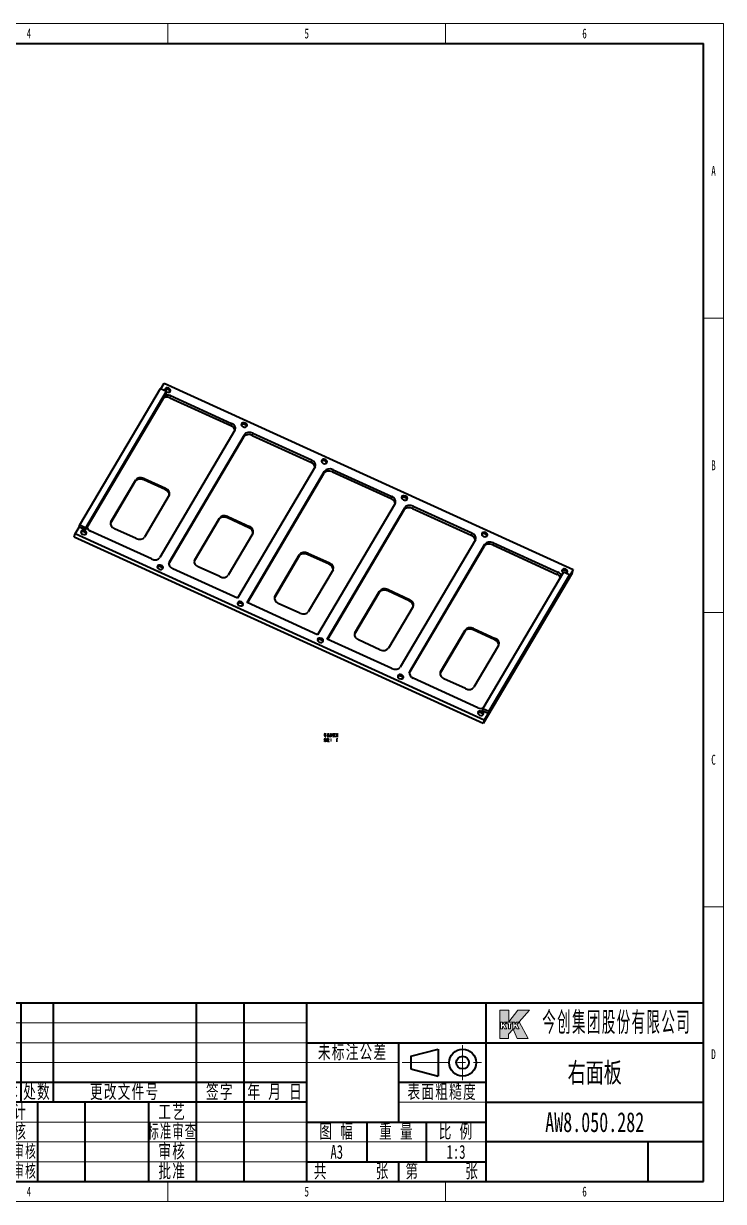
# Model space of a CAD drawing. Header units: millimetres. Extents: x -631 to 3210, y -561 to 2288.
# Drawn here: x 101 to 630, y 476 to 1366 of the extents above; entities that cross this region are included whole.
import ezdxf
from ezdxf.enums import TextEntityAlignment as Align

# ---------------------------------------------------------------- set-up
doc = ezdxf.new("R2010")
doc.units = ezdxf.units.MM
doc.linetypes.add('点画线', pattern=[18, 12, -2, 2, -2])
doc.layers.get('0').update_dxf_attribs({"lineweight": 18})
for name, color, linetype, lineweight in [('中心线层', 1, '点画线', 18), ('尺寸线层', 3, 'Continuous', 18), ('文本层', 3, 'Continuous', 18), ('粗实线层', 7, 'Continuous', 35), ('细实线层', 7, 'Continuous', 18), ('细线0层', 255, 'Continuous', 18)]:
    doc.layers.add(name, color=color, linetype=linetype, lineweight=lineweight)
doc.styles.add('_CAXA_TXTSTYLE_OVERRID_1', font='', dxfattribs={"width": 0.667, "height": 3.5})
doc.styles.add('标准', font='', dxfattribs={"width": 0.667})
doc.styles.get('_CAXA_TXTSTYLE_OVERRID_1').set_extended_font_data('仿宋')
doc.styles.get('标准').set_extended_font_data('宋体')

# ---------------------------------------------------------------- blocks, each defined once
blk = doc.blocks.new('*X2')
at = {"layer": '粗实线层'}
for p, q in [((-185, 143.5), (205, 143.5)), ((205, -143.5), (205, 143.5)), ((-185, -143.5), (205, -143.5))]:
    blk.add_line(p, q, dxfattribs=at)
at = {"layer": '细实线层'}
for p, q in [((-210, 148.5), (210, 148.5)), ((70, 148.5), (70, 143.5)), ((140, 148.5), (140, 143.5)), ((210, -148.5), (210, 148.5)), ((210, 148.5), (210, 143.5)), ((210, 74.25), (205, 74.25)), ((210, 0), (205, 0)), ((210, -74.25), (205, -74.25)), ((70, -148.5), (70, -143.5)), ((140, -148.5), (140, -143.5)), ((210, -148.5), (210, -143.5)), ((-210, -148.5), (210, -148.5)), ((210, -148.5), (205, -148.5))]:
    blk.add_line(p, q, dxfattribs=at)
at = {"layer": '尺寸线层', "style": '标准'}
for tag, height, width, p in [('T1', 2.5, 0.667, (-175, 146)), ('T2', 2.5, 0.667, (-105, 146)), ('T3', 2.5, 0.667, (-35, 146)), ('T4', 2.5, 0.667, (35, 146)), ('T5', 2.5, 0.667, (105, 146)), ('T6', 2.5, 0.667, (175, 146)), ('R1', 2.5, 0.667, (207.5, 111.38)), ('SQE', 3.5, 0.667, (-188.18, 80.99)), ('试制车间', 3.5, 0.28375, (-188.18, 73.99)), ('涂装车间（装配）', 3.5, 0.147264, (-188.18, 66.99)), ('涂装车间（涂装）', 3.5, 0.147264, (-188.18, 59.99)), ('国际内装车间', 3.5, 0.189302, (-188.18, 52.99)), ('地铁复合车间', 3.5, 0.186278, (-188.18, 46.02)), ('屏蔽门车间', 3.5, 0.225254, (-188.18, 39.14)), ('R2', 2.5, 0.667, (207.5, 37.12)), ('电器车间', 3.5, 0.292284, (-188.18, 32.21)), ('玻璃钢车间', 3.5, 0.225603, (-188.18, 25.29)), ('城轨内装车间', 3.5, 0.186278, (-188.18, 18.29)), ('不锈钢箱体车间', 3.5, 0.15932, (-188.18, 11.29)), ('门系统总装车间', 3.5, 0.161527, (-188.18, 4.29)), ('座椅厨房车间', 3.5, 0.186516, (-188.18, -2.71)), ('碳钢车间', 3.5, 0.28375, (-188.18, -9.71)), ('铝不锈钢车间', 3.5, 0.186397, (-188.18, -16.71)), ('风挡车间', 3.5, 0.284026, (-188.18, -23.71)), ('风道车间', 3.5, 0.284026, (-188.18, -30.71)), ('动车内装车间', 3.5, 0.186397, (-188.18, -37.71)), ('R3', 2.5, 0.667, (207.5, -37.12)), ('采购部', 3.5, 0.378308, (-188.18, -44.71)), ('检修服务部', 3.5, 0.223014, (-188.18, -51.71)), ('品管部', 3.5, 0.389426, (-188.18, -58.71)), ('生产保障部', 3.5, 0.223356, (-188.18, -65.71)), ('工业化部', 3.5, 0.281557, (-188.18, -72.71)), ('研发部', 3.5, 0.3788, (-188.18, -79.71)), ('旧底图总号', 3, 0.667, (-197.5, -100.5)), ('底图总号', 3, 0.667, (-197.5, -113.5)), ('R4', 2.5, 0.667, (207.5, -111.38)), ('签字', 3, 0.667, (-197.5, -126.5)), ('日期', 3, 0.667, (-197.5, -139.5)), ('B1', 2.5, 0.667, (-175, -146)), ('B2', 2.5, 0.667, (-105, -146)), ('B3', 2.5, 0.667, (-35, -146)), ('B4', 2.5, 0.667, (35, -146)), ('B5', 2.5, 0.667, (105, -146)), ('B6', 2.5, 0.667, (175, -146))]:
    blk.add_attdef(tag, text='', height=height, dxfattribs=dict(at, width=width)).set_placement(p, align=Align.MIDDLE_CENTER)
at = {"layer": '尺寸线层', "style": '标准', "width": 0.667}
blk.add_attdef('图号', text='', height=5.33, rotation=180, dxfattribs=at).set_placement((-160, 138.5), align=Align.MIDDLE_CENTER)
blk = doc.blocks.new('*X3')
at = {"layer": '粗实线层'}
h = blk.add_hatch(color=150, dxfattribs=at)
h.paths.add_polyline_path([(-51.35, 36.06), (-51.35, 40.67), (-51.35, 43.23), (-49.09, 43.23), (-49.09, 40.29), (-46.81, 43.23), (-43.85, 43.23), (-46.43, 40.25), (-44.22, 36.08), (-46.97, 36.08), (-48.02, 38.42), (-49.13, 37.14), (-49.13, 36.06)], flags=0)
h.paths.add_polyline_path([(-50.68, 39.59), (-50.67, 39.61), (-50.23, 40.23), (-49.58, 40.23), (-50.13, 39.6), (-49.61, 38.49), (-50.17, 38.49), (-50.49, 39.18), (-50.68, 38.97), (-50.68, 38.49), (-51.13, 38.49), (-51.13, 39.61), (-51.13, 40.23), (-50.68, 40.23), (-50.68, 39.61)], flags=0)
h.paths.add_polyline_path([(-49.12, 38.49), (-49.12, 39.61), (-49.12, 39.76), (-49.55, 39.76), (-49.55, 40.23), (-48.19, 40.23), (-48.19, 39.76), (-48.65, 39.76), (-48.65, 38.49)], flags=0)
h.paths.add_polyline_path([(-48.03, 38.49), (-48.03, 39.53), (-48.03, 40.23), (-47.58, 40.23), (-47.58, 39.59), (-47.13, 40.23), (-46.48, 40.23), (-47.03, 39.6), (-46.51, 38.49), (-47.07, 38.49), (-47.39, 39.18), (-47.58, 38.97), (-47.58, 38.49)], flags=0)
at = {"layer": '中心线层'}
for p, q in [((-60.71, 25.6), (-60.71, 34.4)), ((-75.97, 30), (-55.97, 30))]:
    blk.add_line(p, q, dxfattribs=at)
at = {"layer": '尺寸线层'}
for p, q in [((-100, 40), (-180, 40)), ((-100, 35), (-180, 35)), ((-100, 30), (-180, 30)), ((-100, 15), (-180, 15)), ((-54.87, 10), (-180, 10)), ((-100, 5), (-180, 5))]:
    blk.add_line(p, q, dxfattribs=at)
at = {"layer": '文本层', "color": 150}
for p, q in [((-51.35, 36.06), (-51.35, 43.23)), ((-51.35, 43.23), (-49.09, 43.23)), ((-49.09, 43.23), (-49.09, 40.29)), ((-49.09, 40.29), (-46.81, 43.23)), ((-46.81, 43.23), (-43.85, 43.23)), ((-46.43, 40.25), (-43.85, 43.23)), ((-51.13, 40.23), (-51.13, 38.49)), ((-51.13, 40.23), (-50.68, 40.23)), ((-50.68, 40.23), (-50.68, 39.59)), ((-50.68, 39.59), (-50.23, 40.23)), ((-50.68, 38.97), (-50.49, 39.18)), ((-50.68, 38.49), (-50.68, 38.97)), ((-50.49, 39.18), (-50.17, 38.49)), ((-50.23, 40.23), (-49.58, 40.23)), ((-50.13, 39.6), (-49.58, 40.23)), ((-49.61, 38.49), (-50.13, 39.6)), ((-49.55, 40.23), (-48.19, 40.23)), ((-49.55, 40.23), (-49.55, 39.76)), ((-49.55, 39.76), (-49.12, 39.76)), ((-49.12, 39.76), (-49.12, 38.49)), ((-48.65, 39.76), (-48.19, 39.76)), ((-48.65, 39.76), (-48.65, 38.49)), ((-48.19, 40.23), (-48.19, 39.76)), ((-48.03, 40.23), (-48.03, 38.49)), ((-48.03, 40.23), (-47.58, 40.23)), ((-47.58, 40.23), (-47.58, 39.59)), ((-47.58, 39.59), (-47.13, 40.23)), ((-47.58, 38.97), (-47.39, 39.18)), ((-47.58, 38.49), (-47.58, 38.97)), ((-47.39, 39.18), (-47.07, 38.49)), ((-47.13, 40.23), (-46.48, 40.23)), ((-47.03, 39.6), (-46.48, 40.23)), ((-46.51, 38.49), (-47.03, 39.6)), ((-46.43, 40.25), (-44.22, 36.08)), ((-51.35, 36.06), (-49.13, 36.06)), ((-51.13, 38.49), (-50.68, 38.49)), ((-50.17, 38.49), (-49.61, 38.49)), ((-49.13, 37.14), (-48.02, 38.42)), ((-49.13, 36.06), (-49.13, 37.14)), ((-49.12, 38.49), (-48.65, 38.49)), ((-48.03, 38.49), (-47.58, 38.49)), ((-48.02, 38.42), (-46.97, 36.08)), ((-47.07, 38.49), (-46.51, 38.49)), ((-46.97, 36.08), (-44.22, 36.08))]:
    blk.add_line(p, q, dxfattribs=at)
at = {"layer": '文本层'}
blk.add_line((-49.13, 36.06), (-49.13, 36.06), dxfattribs=at)
at = {"layer": '粗实线层'}
for p, q in [((-180, 45), (-180, 0)), ((0, 45), (-180, 45)), ((-172, 45), (-172, 20)), ((-163.87, 45), (-163.87, 20)), ((-127.87, 45), (-127.87, 0)), ((-115.87, 45), (-115.87, 0)), ((-100, 0), (-100, 45)), ((-54.87, 45), (-54.87, 0)), ((0, 0), (0, 45)), ((-100, 35), (0, 35)), ((-76.87, 35), (-76.87, 15)), ((-73.79, 31.6), (-66.89, 33.4)), ((-66.89, 33.4), (-66.89, 26.6)), ((-73.79, 31.6), (-73.79, 28.4)), ((-73.79, 28.4), (-66.89, 26.6)), ((-100, 25), (-180, 25)), ((-54.87, 25), (-76.87, 25)), ((-100, 20), (-180, 20)), ((-167.87, 20), (-167.87, 0)), ((-155.87, 20), (-155.87, 0)), ((-139.87, 20), (-139.87, 0)), ((-54.87, 20), (0, 20)), ((-100, 15), (-54.87, 15)), ((-84.87, 15), (-84.87, 5)), ((-69.87, 15), (-69.87, 5)), ((0, 10), (-54.87, 10)), ((-14.04, 10), (-14.04, 0)), ((-100, 5), (-54.87, 5)), ((-76.87, 5), (-76.87, 0)), ((-180, 0), (0, 0))]:
    blk.add_line(p, q, dxfattribs=at)
for radius in [3.4, 1.6]:
    blk.add_circle((-60.71, 30), radius, dxfattribs=at)
at = {"layer": '细线0层'}
for p, q in [((-100, 30), (-76.87, 30)), ((-54.87, 20), (-76.87, 20))]:
    blk.add_line(p, q, dxfattribs=at)
at = {"layer": '尺寸线层', "attachment_point": 5}
for s, insert, char_height, width, style in [('\\T1.1;{\\W0.5;\\C150;今创集团股份有限公司}', (-21.9, 40), 5, 42.792, '_CAXA_TXTSTYLE_OVERRID_1'), ('\\T1.1;\\H0.929172x;\\W0.610078;焊接审核', (-173.93, 7.5), 3.5, 18.4107, '标准')]:
    blk.add_mtext(s, dxfattribs=dict(at, insert=insert, char_height=char_height, width=width, style=style))
at = {"layer": '尺寸线层', "char_height": 3.5, "attachment_point": 5, "style": '标准'}
for s, insert, width, line_spacing_factor in [('\\T1.1;\\W0.667;未标注公差', (-88.43, 32.5), 38.5655, 0.921667), ('\\T1.1;\\W0.667;版本', (-176, 22.5), 13.336, 0.921667), ('\\T1.1;\\W0.667;更改文件号', (-145.87, 22.5), 60.012, 0.917778), ('\\T1.1;\\W0.667;签字', (-121.87, 22.5), 20.004, 0.921667), ('\\T1.1;\\W0.667;年 月 日', (-107.93, 22.5), 26.4475, 0.921667), ('\\T1.1;\\W0.667;表面粗糙度', (-65.87, 22.5), 36.674, 0.921667), ('\\T1.1;\\W0.667;设计', (-173.93, 17.5), 20.2285, 0.886667), ('\\T1.1;\\W0.667;工艺', (-133.87, 17.5), 20.004, 0.847778), ('\\T1.1;\\W0.667;图 幅', (-92.43, 12.5), 25.2295, 0.917778), ('\\T1.1;\\W0.667;重 量', (-77.37, 12.5), 25.005, 0.875), ('\\T1.1;\\W0.667;比 例', (-62.37, 12.5), 25.005, 0.902222), ('\\T1.1;\\W0.667;审核', (-133.87, 7.5), 20.004, 0.925556), ('\\T1.1;\\W0.667;共', (-96.46, 2.5), 11.8108, 0.902222), ('\\T1.1;\\W0.667;张', (-80.87, 2.5), 13.336, 0.894444), ('\\T1.1;\\W0.667;第', (-73.37, 2.5), 11.669, 0.913889), ('\\T1.1;\\W0.667;张', (-58.31, 2.5), 11.4846, 0.894444)]:
    blk.add_mtext(s, dxfattribs=dict(at, insert=insert, width=width, line_spacing_factor=line_spacing_factor))
at = {"layer": '尺寸线层', "linetype": 'Continuous', "char_height": 3.5, "attachment_point": 5, "style": '标准'}
for s, insert, width, line_spacing_factor in [('\\T1.1;\\W0.667;处数', (-167.93, 22.5), 13.5605, 0.917778), ('\\T1.1;\\W0.667;校核', (-173.93, 12.5), 20.2285, 0.925556), ('\\T1.1;\\W0.594321;标准审查', (-133.87, 12.5), 19.1319, 0.917778), ('\\T1.1;\\W0.667;批准', (-133.87, 2.5), 20.004, 0.91)]:
    blk.add_mtext(s, dxfattribs=dict(at, insert=insert, width=width, line_spacing_factor=line_spacing_factor))
at = {"layer": '尺寸线层', "linetype": 'Continuous', "insert": (-173.93, 2.5), "char_height": 3.5, "width": 18.4107, "attachment_point": 5, "style": '标准'}
blk.add_mtext('\\T1.1;\\H0.929172x;\\W0.610078;粘接审核', dxfattribs=at)
at = {"layer": '尺寸线层', "style": '标准'}
for tag, height, width, p in [('KTK版本4', 3.34, 0.37182, (-176, 42.5)), ('处数4', 3.36, 0.62988, (-167.93, 42.5)), ('更改文件号4', 3.36, 0.667, (-145.87, 42.5)), ('签字4', 3.34, 0.667, (-121.87, 42.5)), ('年月日4', 3.34, 0.667, (-107.93, 42.5)), ('材料', 5, 0.667, (-77.43, 40)), ('KTK版本3', 3.34, 0.374264, (-176, 37.5)), ('处数3', 3.36, 0.636828, (-167.93, 37.5)), ('更改文件号3', 3.36, 0.667, (-145.87, 37.5)), ('签字3', 3.34, 0.667, (-121.87, 37.5)), ('年月日3', 3.34, 0.667, (-107.93, 37.5)), ('KTK版本2', 3.34, 0.374264, (-176, 32.5)), ('处数2', 3.36, 0.636828, (-167.93, 32.5)), ('更改文件号2', 3.36, 0.667, (-145.87, 32.5)), ('签字2', 3.34, 0.667, (-121.87, 32.5)), ('年月日2', 3.34, 0.667, (-107.93, 32.5)), ('名称', 5, 0.667, (-27.43, 27.5)), ('KTK版本', 3.34, 0.429424, (-176, 27.5)), ('处数1', 3.36, 0.647024, (-167.93, 27.5)), ('更改文件号1', 3.36, 0.667, (-145.87, 27.5)), ('签字1', 3.34, 0.667, (-121.87, 27.5)), ('年月日1', 3.34, 0.667, (-107.93, 27.5)), ('设计', 3.47, 0.667, (-161.87, 17.5)), ('设计日期', 3.5, 0.667, (-147.87, 17.5)), ('工艺', 3.5, 0.667, (-121.87, 17.5)), ('工艺日期', 3.41, 0.667, (-107.93, 17.5)), ('图号', 5, 0.667, (-27.43, 15)), ('校核', 3.5, 0.667, (-161.87, 12.5)), ('校核日期', 3.33, 0.667, (-147.87, 12.5)), ('标准审核', 3.33, 0.594979, (-121.87, 12.5)), ('标准审核日期', 3.33, 0.525265, (-107.93, 12.5)), ('焊接审核', 3.25, 0.602894, (-161.87, 7.5)), ('焊接审核日期', 3.25, 0.538358, (-147.87, 7.5)), ('审核', 3.33, 0.667, (-121.87, 7.5)), ('审核日期', 3.33, 0.667, (-107.93, 7.5)), ('图幅', 3.36, 0.667, (-92.43, 7.5)), ('重量', 3.5, 0.667, (-77.37, 7.5)), ('比例', 3.41, 0.667, (-62.37, 7.5)), ('原图号', 5, 0.667, (-34.45, 5.12)), ('客户版本', 5, 0.462605, (-7.02, 5)), ('粘接审核', 3.25, 0.602894, (-161.87, 2.5)), ('粘接审核日期', 3.25, 0.538358, (-147.87, 2.5)), ('批准', 3.38, 0.667, (-121.87, 2.5)), ('批准日期', 3.37, 0.667, (-107.93, 2.5)), ('共几张', 3.38, 0.512128, (-88.89, 2.5)), ('第几张', 3.36, 0.521411, (-65.81, 2.5))]:
    blk.add_attdef(tag, text='', height=height, dxfattribs=dict(at, width=width)).set_placement(p, align=Align.MIDDLE_CENTER)

msp = doc.modelspace()

# ---------------------------------------------------------------- linework, layer by layer
at = {"color": 7, "lineweight": 35}
for p, q in [((143.499, 987.227), (204.392, 1090.411)), ((148.019, 985.166), (208.912, 1088.349)), ((207.235, 1094.47), (516.407, 953.483)), ((149.076, 985.442), (206.379, 1082.541)), ((211.489, 1083.424), (257.593, 1062.4)), ((212.009, 1085.062), (258.113, 1064.038)), ((260.765, 1058.812), (203.982, 962.592)), ((210.843, 957.908), (267.478, 1053.876)), ((211.214, 959.294), (267.998, 1055.514)), ((273.866, 1054.98), (318.162, 1034.78)), ((274.385, 1056.618), (318.682, 1036.418)), ((321.334, 1031.192), (262.683, 931.806)), ((269.915, 928.508), (328.567, 1027.894)), ((270.267, 928.348), (328.047, 1026.255)), ((334.435, 1027.359), (378.732, 1007.16)), ((334.954, 1028.997), (379.251, 1008.798)), ((185.396, 1020.287), (166.717, 988.635)), ((167.029, 989.618), (185.708, 1021.27)), ((211.02, 1009.727), (192.342, 978.075)), ((381.903, 1003.571), (323.252, 904.186)), ((330.484, 900.888), (389.135, 1000.273)), ((330.836, 900.727), (388.616, 998.635)), ((395.004, 999.739), (439.301, 979.539)), ((395.523, 1001.377), (439.82, 981.177)), ((248.677, 991.43), (229.998, 959.778)), ((230.31, 960.761), (248.989, 992.413)), ((449.163, 839.538), (139.991, 980.525)), ((197.594, 961.488), (151.489, 982.512)), ((274.301, 980.87), (255.622, 949.218)), ((448.332, 836.917), (139.159, 977.904)), ((442.472, 975.951), (385.689, 879.731)), ((392.921, 876.433), (449.704, 972.653)), ((455.572, 972.119), (504.389, 949.858)), ((456.092, 973.757), (504.909, 951.496)), ((309.246, 963.81), (290.567, 932.158)), ((290.879, 933.141), (309.558, 964.792)), ((392.55, 875.047), (449.185, 971.015)), ((262.683, 931.806), (213.866, 954.067)), ((334.87, 953.25), (316.192, 921.598)), ((509.045, 951.485), (448.152, 848.302)), ((515.576, 950.862), (448.332, 836.917)), ((513.565, 949.424), (452.672, 846.24)), ((369.815, 936.189), (351.136, 904.538)), ((351.448, 905.521), (370.127, 937.172)), ((323.252, 904.186), (269.915, 928.508)), ((395.439, 925.629), (376.76, 893.978)), ((379.301, 878.627), (330.484, 900.888)), ((434.452, 906.714), (415.773, 875.063)), ((416.085, 876.046), (434.764, 907.697)), ((460.076, 896.154), (441.397, 864.503)), ((444.389, 848.946), (395.573, 871.207))]:
    msp.add_line(p, q, dxfattribs=at)
at = {"color": 7, "lineweight": 35, "ltscale": 0.124207}
for p, q in [((204.392, 1090.411), (208.912, 1088.349)), ((147.5, 983.528), (142.979, 985.589))]:
    msp.add_line(p, q, dxfattribs=at)
at = {"color": 7, "lineweight": 35, "ltscale": 0.122495}
msp.add_line((204.744, 1090.25), (207.235, 1094.47), dxfattribs=at)
at = {"color": 7, "lineweight": 35, "ltscale": 0.042966}
for p, q in [((208.912, 1088.349), (208.392, 1086.711)), ((142.979, 985.589), (143.499, 987.227))]:
    msp.add_line(p, q, dxfattribs=at)
at = {"color": 7, "lineweight": 13, "ltscale": 0.042963}
for p, q in [((206.898, 1084.179), (206.379, 1082.541)), ((334.954, 1028.997), (334.435, 1027.359)), ((388.616, 998.635), (389.135, 1000.273)), ((395.523, 1001.377), (395.004, 999.739)), ((439.301, 979.539), (439.82, 981.177)), ((449.185, 971.015), (449.704, 972.653)), ((456.092, 973.757), (455.572, 972.119)), ((504.389, 949.858), (504.909, 951.496))]:
    msp.add_line(p, q, dxfattribs=at)
at = {"color": 7, "lineweight": 35, "ltscale": 0.073502}
msp.add_line((208.392, 1086.711), (206.898, 1084.179), dxfattribs=at)
at = {"color": 7, "lineweight": 13, "ltscale": 0.042962}
for p, q in [((212.009, 1085.062), (211.489, 1083.424)), ((274.385, 1056.618), (273.866, 1054.98)), ((378.732, 1007.16), (379.251, 1008.798))]:
    msp.add_line(p, q, dxfattribs=at)
at = {"color": 7, "lineweight": 13, "ltscale": 0.042966}
for p, q in [((257.593, 1062.4), (258.113, 1064.038)), ((267.478, 1053.876), (267.998, 1055.514)), ((318.162, 1034.78), (318.682, 1036.418)), ((328.047, 1026.255), (328.567, 1027.894))]:
    msp.add_line(p, q, dxfattribs=at)
at = {"color": 7, "lineweight": 13, "ltscale": 0.02578}
for p, q in [((185.708, 1021.27), (185.396, 1020.287)), ((208.368, 1014.953), (208.056, 1013.97)), ((248.989, 992.413), (248.677, 991.43)), ((315.946, 965.896), (315.634, 964.913)), ((229.998, 959.778), (230.31, 960.761)), ((376.515, 938.276), (376.203, 937.293)), ((290.567, 932.158), (290.879, 933.141)), ((351.136, 904.538), (351.448, 905.521)), ((434.764, 907.697), (434.452, 906.714)), ((457.424, 901.38), (457.112, 900.398))]:
    msp.add_line(p, q, dxfattribs=at)
at = {"color": 7, "lineweight": 13, "ltscale": 0.025776}
for p, q in [((192.096, 1022.373), (191.784, 1021.391)), ((167.029, 989.618), (166.717, 988.635)), ((271.649, 986.096), (271.338, 985.113)), ((309.558, 964.792), (309.246, 963.81)), ((332.218, 958.476), (331.906, 957.493)), ((370.127, 937.172), (369.815, 936.189)), ((392.787, 930.856), (392.475, 929.873)), ((441.152, 908.801), (440.84, 907.818))]:
    msp.add_line(p, q, dxfattribs=at)
at = {"color": 7, "lineweight": 35, "ltscale": 0.447101}
for p, q in [((208.056, 1013.97), (191.784, 1021.391)), ((315.946, 965.896), (332.218, 958.476)), ((376.515, 938.276), (392.787, 930.856)), ((370.372, 892.874), (354.1, 900.294)), ((457.112, 900.398), (440.84, 907.818))]:
    msp.add_line(p, q, dxfattribs=at)
at = {"color": 7, "lineweight": 35, "ltscale": 0.447112}
for p, q in [((192.096, 1022.373), (208.368, 1014.953)), ((271.338, 985.113), (255.065, 992.534)), ((255.377, 993.517), (271.649, 986.096)), ((185.954, 976.971), (169.681, 984.392)), ((331.906, 957.493), (315.634, 964.913)), ((249.235, 948.115), (232.962, 955.535)), ((392.475, 929.873), (376.203, 937.293)), ((309.803, 920.494), (293.531, 927.915)), ((441.152, 908.801), (457.424, 901.38)), ((435.009, 863.399), (418.737, 870.819))]:
    msp.add_line(p, q, dxfattribs=at)
at = {"color": 7, "lineweight": 13, "ltscale": 0.025777}
for p, q in [((255.377, 993.517), (255.065, 992.534)), ((415.773, 875.063), (416.085, 876.046))]:
    msp.add_line(p, q, dxfattribs=at)
at = {"color": 7, "lineweight": 35, "ltscale": 0.068742}
for p, q in [((139.159, 977.904), (139.991, 980.525)), ((515.576, 950.862), (516.407, 953.483))]:
    msp.add_line(p, q, dxfattribs=at)
at = {"color": 7, "lineweight": 35, "ltscale": 0.147004}
msp.add_line((139.991, 980.525), (142.979, 985.589), dxfattribs=at)
at = {"color": 7, "lineweight": 35, "ltscale": 0.124195}
for p, q in [((143.499, 987.227), (148.019, 985.166)), ((513.565, 949.424), (509.045, 951.485)), ((452.152, 844.602), (447.632, 846.664)), ((448.152, 848.302), (452.672, 846.24))]:
    msp.add_line(p, q, dxfattribs=at)
at = {"color": 7, "lineweight": 35, "ltscale": 0.091877}
msp.add_line((149.367, 986.693), (147.5, 983.528), dxfattribs=at)
at = {"color": 7, "lineweight": 35, "ltscale": 0.042963}
for p, q in [((147.5, 983.528), (148.019, 985.166)), ((513.045, 947.786), (513.565, 949.424)), ((448.152, 848.302), (447.632, 846.664)), ((452.672, 846.24), (452.152, 844.602))]:
    msp.add_line(p, q, dxfattribs=at)
at = {"color": 7, "lineweight": 13, "ltscale": 0.023928}
msp.add_line((149.078, 985.781), (149.367, 986.693), dxfattribs=at)
at = {"color": 7, "lineweight": 13, "ltscale": 0.029908}
msp.add_line((211.214, 959.294), (210.852, 958.153), dxfattribs=at)
at = {"color": 7, "lineweight": 35, "ltscale": 0.165385}
msp.add_line((516.407, 953.483), (513.045, 947.786), dxfattribs=at)
at = {"color": 7, "lineweight": 13, "ltscale": 0.029909}
msp.add_line((392.921, 876.433), (392.559, 875.293), dxfattribs=at)
at = {"color": 7, "lineweight": 35, "ltscale": 0.068739}
msp.add_line((449.163, 839.538), (448.332, 836.917), dxfattribs=at)
at = {"color": 7, "lineweight": 35, "ltscale": 0.14701}
msp.add_line((452.152, 844.602), (449.163, 839.538), dxfattribs=at)
at = {"color": 7, "lineweight": 13}
for points in [[(328.589, 829.707), (328.063, 828.622)], [(328.379, 829.252), (328.973, 829.357)], [(328.728, 828.762), (328.518, 829.252)], [(329.254, 829.707), (328.904, 828.727)], [(328.973, 828.062), (328.973, 828.762)], [(329.113, 829.252), (329.779, 829.357)], [(329.254, 829.252), (329.464, 828.797)], [(330.268, 828.972), (331.214, 829.077)], [(330.899, 829.707), (330.478, 827.992)], [(331.738, 829.637), (331.703, 828.307), (331.668, 826.977)], [(332.509, 828.762), (332.788, 828.377)], [(332.683, 829.602), (332.928, 829.112)], [(333.208, 827.502), (333.208, 829.462)], [(333.208, 829.217), (333.768, 829.287)], [(333.488, 828.867), (333.418, 827.747)], [(333.768, 829.427), (333.768, 827.537)], [(334.049, 827.607), (334.049, 829.112)], [(334.328, 829.707), (334.328, 828.167), (334.328, 826.627)], [(335.308, 828.972), (335.134, 828.482), (334.643, 827.747)], [(334.678, 828.762), (335.238, 828.832)], [(334.958, 829.637), (335.238, 829.217)], [(335.728, 829.602), (335.728, 827.922)], [(336.393, 829.427), (335.728, 829.357)], [(336.043, 829.007), (335.938, 827.957)], [(336.323, 827.852), (336.393, 829.532)], [(337.163, 829.637), (337.163, 828.167), (337.163, 826.662)], [(337.163, 829.602), (337.163, 828.202), (337.163, 826.802)], [(338.634, 829.462), (337.163, 829.322)], [(337.933, 829.182), (337.373, 828.377)], [(337.723, 828.832), (338.178, 828.902)], [(337.933, 828.412), (338.283, 829.042)], [(338.598, 826.837), (338.598, 828.202), (338.634, 829.602)], [(327.993, 823.442), (328.694, 823.827)], [(328.448, 824.877), (328.029, 824.737)], [(329.848, 828.167), (328.063, 827.922)], [(328.518, 825.892), (328.063, 824.807)], [(328.098, 824.107), (328.623, 824.282)], [(328.589, 825.122), (328.134, 824.107)], [(328.238, 827.432), (329.603, 827.607)], [(328.484, 828.412), (329.498, 828.552)], [(328.904, 824.597), (328.589, 824.107)], [(328.623, 827.432), (328.763, 826.942)], [(328.833, 825.577), (328.728, 825.017)], [(328.833, 825.437), (329.884, 825.577)], [(329.078, 825.157), (328.904, 824.597)], [(329.254, 826.627), (329.254, 826.592), (328.938, 826.872)], [(328.938, 824.667), (328.938, 822.952)], [(329.149, 824.877), (329.848, 824.982)], [(329.218, 826.067), (329.393, 825.682)], [(329.218, 824.457), (329.254, 823.057)], [(329.218, 824.352), (329.743, 824.422)], [(329.254, 827.992), (329.254, 826.592)], [(329.254, 823.792), (329.638, 823.862)], [(329.708, 823.302), (329.288, 823.232)], [(329.464, 824.912), (329.393, 824.352)], [(329.779, 824.527), (329.708, 823.127)], [(329.918, 825.682), (329.779, 825.227)], [(330.688, 825.297), (330.583, 824.387), (330.478, 823.967), (330.163, 823.092)], [(331.143, 827.572), (330.198, 827.257)], [(330.198, 825.227), (331.248, 825.367)], [(330.408, 827.957), (331.109, 828.062)], [(331.004, 824.807), (330.899, 823.967), (330.759, 823.127), (330.549, 823.407)], [(330.618, 824.632), (331.004, 824.702)], [(330.688, 826.137), (330.793, 825.577)], [(330.828, 828.622), (330.828, 826.627)], [(331.388, 823.547), (331.004, 823.022)], [(331.388, 824.807), (331.214, 824.247)], [(331.283, 826.802), (331.283, 828.587)], [(331.283, 828.377), (332.089, 828.482)], [(331.283, 826.942), (332.053, 827.012)], [(331.319, 824.562), (331.879, 823.127)], [(331.529, 825.437), (331.388, 824.807)], [(331.668, 824.177), (331.388, 823.547)], [(331.424, 827.712), (331.948, 827.782)], [(331.458, 825.052), (332.158, 825.192)], [(331.598, 826.172), (331.529, 825.437)], [(331.879, 825.122), (331.668, 824.177)], [(331.879, 823.127), (332.194, 823.127)], [(332.123, 828.552), (332.053, 826.802)], [(332.718, 826.942), (332.509, 827.362)], [(332.998, 828.517), (332.718, 826.942)], [(332.823, 826.627), (333.243, 827.117)], [(333.208, 825.262), (333.593, 825.262)], [(333.208, 824.002), (333.593, 824.002)], [(333.243, 827.117), (333.418, 827.747)], [(333.243, 825.367), (333.558, 825.367)], [(333.243, 825.122), (333.558, 825.122)], [(333.243, 824.107), (333.558, 824.107)], [(333.243, 823.862), (333.558, 823.862)], [(333.839, 826.872), (333.488, 827.397)], [(334.328, 826.627), (334.013, 827.082)], [(335.134, 828.482), (335.134, 826.697)], [(335.134, 828.307), (335.448, 827.992)], [(335.238, 826.697), (335.518, 826.977)], [(335.518, 826.977), (335.763, 827.327)], [(335.938, 827.957), (335.763, 827.327)], [(336.078, 826.977), (336.078, 828.062)], [(336.218, 826.872), (336.078, 826.977)], [(336.638, 826.872), (336.218, 826.872)], [(336.638, 827.502), (336.638, 826.872)], [(337.163, 826.907), (338.529, 827.012)], [(337.234, 827.712), (337.723, 828.132)], [(337.654, 825.997), (337.549, 824.597), (337.444, 823.197)], [(337.654, 825.262), (338.038, 825.262)], [(337.654, 824.002), (338.038, 824.002)], [(337.688, 828.622), (338.388, 827.887)], [(337.688, 827.537), (338.038, 827.152)], [(337.688, 825.367), (338.004, 825.367)], [(337.688, 825.122), (338.004, 825.122)], [(337.688, 824.107), (338.004, 824.107)], [(337.688, 823.862), (338.004, 823.862)], [(337.723, 828.132), (337.933, 828.412)], [(337.793, 827.922), (338.038, 827.642)], [(338.248, 825.997), (338.143, 824.597), (338.038, 823.197)], [(338.388, 827.887), (338.563, 827.922)], [(338.598, 826.732), (338.598, 826.837), (338.529, 827.012)]]:
    msp.add_lwpolyline(points, dxfattribs=at)
for points in [[(333.313, 825.052), (333.488, 825.052), (333.593, 825.157), (333.593, 825.332), (333.488, 825.437), (333.313, 825.437), (333.208, 825.332), (333.208, 825.157)], [(333.313, 823.792), (333.488, 823.792), (333.593, 823.897), (333.593, 824.072), (333.488, 824.177), (333.313, 824.177), (333.208, 824.072), (333.208, 823.897)], [(337.759, 825.052), (337.933, 825.052), (338.038, 825.157), (338.038, 825.332), (337.933, 825.437), (337.759, 825.437), (337.654, 825.332), (337.654, 825.157)], [(337.759, 823.792), (337.933, 823.792), (338.038, 823.897), (338.038, 824.072), (337.933, 824.177), (337.759, 824.177), (337.654, 824.072), (337.654, 823.897)]]:
    msp.add_lwpolyline(points, close=True, dxfattribs=at)
at = {"color": 7, "lineweight": 35}
for centre, radius, start, end in [((210.282, 1090.533), 2.982, 239.886547, 245.507233), ((266.079, 1057.612), 5.916, 65.445015, 86.318633), ((326.648, 1029.991), 5.916, 65.445015, 86.318633), ((379.609, 1004.928), 2.666, 329.401125, 342.369695), ((151.203, 985.608), 2.133, 149.401181, 162.370754), ((447.785, 974.751), 5.916, 65.445015, 86.318633), ((202.583, 950.041), 5.87, 65.376057, 89.572631), ((213.509, 957.937), 2.666, 149.401126, 162.369702), ((263.152, 922.421), 5.87, 65.376057, 89.572631), ((395.215, 875.076), 2.666, 149.401126, 162.369702), ((384.29, 867.181), 5.87, 65.376057, 89.572631)]:
    msp.add_arc(centre, radius, start, end, dxfattribs=at)
for centre, major_axis, ratio, start_param, end_param in [((209.887, 1089.243), (2.145, -0.68), 0.726269, 3.1415558, 3.8094662), ((209.575, 1088.261), (-2.145, 0.68), 0.726269, 4.5469471, 5.9618497), ((209.887, 1089.243), (2.145, -0.68), 0.726269, 1.4053544, 3.1415558), ((209.055, 1086.623), (4.146, -1.315), 0.726269, 1.2380413, 1.9040493), ((209.887, 1089.243), (-2.145, 0.68), 0.726269, 1.4053544, 3.1415558), ((209.575, 1088.261), (-2.145, 0.68), 0.726269, 3.4627586, 4.5469471), ((209.887, 1089.243), (-2.145, 0.68), 0.726269, 3.1415558, 4.5469471), ((206.234, 1082.902), (0.519, 1.137), 0.1132084, 0.0000003, 3.141593), ((206.234, 1082.902), (0.519, 1.137), 0.1132084, 3.141593, 5.5321287), ((209.995, 1080.892), (-3.813, 1.209), 0.726269, 4.5469471, 6.1177434), ((206.234, 1082.902), (0.519, 1.137), 0.1132084, 5.5321287, 6.2831853), ((210.514, 1082.53), (-3.813, 1.209), 0.726269, 4.5469471, 6.1177434), ((194.653, 1063.278), (0.519, 1.137), 0.1132084, 0.0000003, 3.141593), ((194.653, 1063.278), (0.519, 1.137), 0.1132084, 3.141593, 5.5321287), ((194.653, 1063.278), (0.519, 1.137), 0.1132084, 5.5321287, 6.2831853), ((255.726, 1059.235), (-4.766, 1.512), 0.726269, 3.3734481, 4.5469471), ((256.245, 1060.873), (-4.766, 1.512), 0.726269, 3.1416369, 4.5469471), ((267.744, 1062.86), (2.145, -0.68), 0.726269, 3.1415558, 4.5469471), ((267.432, 1061.877), (-2.145, 0.68), 0.726269, 4.5469471, 5.9618497), ((267.744, 1062.86), (2.145, -0.68), 0.726269, 1.4053544, 3.1415558), ((267.744, 1062.86), (-2.145, 0.68), 0.726269, 1.4053544, 3.1415558), ((267.432, 1061.877), (-2.145, 0.68), 0.726269, 3.4627586, 4.5469471), ((266.912, 1060.239), (4.146, -1.315), 0.726269, 1.2380413, 1.4053544), ((267.744, 1062.86), (-2.145, 0.68), 0.726269, 3.1415558, 4.5469471), ((256.245, 1060.873), (-4.766, 1.512), 0.726269, 2.9761507, 3.1416369), ((271.998, 1051.814), (-4.766, 1.512), 0.726269, 4.5469471, 6.1177434), ((272.518, 1053.453), (-4.766, 1.512), 0.726269, 4.5469471, 6.1177434), ((179.71, 1037.957), (0.519, 1.137), 0.1132084, 0.0000003, 3.141593), ((179.71, 1037.957), (0.519, 1.137), 0.1132084, 3.141593, 5.5321287), ((179.71, 1037.957), (0.519, 1.137), 0.1132084, 5.5321287, 6.2831853), ((316.295, 1031.615), (-4.766, 1.512), 0.726269, 3.3734481, 4.5469471), ((316.814, 1033.253), (-4.766, 1.512), 0.726269, 3.1416369, 4.5469471), ((328.313, 1035.24), (2.145, -0.68), 0.726269, 3.1415558, 4.5469471), ((328.001, 1034.257), (-2.145, 0.68), 0.726269, 4.5469471, 5.9618497), ((328.313, 1035.24), (2.145, -0.68), 0.726269, 1.4053544, 3.1415558), ((328.313, 1035.24), (-2.145, 0.68), 0.726269, 1.4053544, 3.1415558), ((328.001, 1034.257), (-2.145, 0.68), 0.726269, 3.4627586, 4.5469471), ((327.481, 1032.619), (4.146, -1.315), 0.726269, 1.2380413, 1.4053544), ((328.313, 1035.24), (-2.145, 0.68), 0.726269, 3.1415558, 4.5469471), ((316.814, 1033.253), (-4.766, 1.512), 0.726269, 2.9761507, 3.1416369), ((332.567, 1024.194), (-4.766, 1.512), 0.726269, 4.5469471, 6.1177434), ((333.087, 1025.832), (-4.766, 1.512), 0.726269, 4.5469471, 6.1177434), ((189.916, 1018.225), (4.766, -1.512), 0.726269, 1.4053544, 2.9761507), ((190.228, 1019.208), (-4.766, 1.512), 0.726269, 4.5469471, 6.1177434), ((164.767, 1012.636), (0.519, 1.137), 0.1132084, 0.0000003, 3.141593), ((164.767, 1012.636), (0.519, 1.137), 0.1132084, 3.141593, 5.5321287), ((164.767, 1012.636), (0.519, 1.137), 0.1132084, 5.5321287, 6.2831853), ((206.189, 1010.805), (4.766, -1.512), 0.726269, 0.1422374, 1.4053544), ((206.5, 1011.788), (-4.766, 1.512), 0.726269, 3.1416369, 4.5469471), ((206.5, 1011.788), (-4.766, 1.512), 0.726269, 2.9761507, 3.1416369), ((376.863, 1003.994), (-4.766, 1.512), 0.726269, 3.3734481, 4.5469471), ((377.383, 1005.632), (-4.766, 1.512), 0.726269, 3.1416357, 4.5469471), ((388.882, 1007.62), (2.145, -0.68), 0.726269, 3.1415558, 4.5469471), ((388.57, 1006.637), (-2.145, 0.68), 0.726269, 4.5469471, 5.9618497), ((388.882, 1007.62), (2.145, -0.68), 0.726269, 1.4053544, 3.1415558), ((388.05, 1004.999), (4.146, -1.315), 0.726269, 1.2380413, 1.9040493), ((388.882, 1007.62), (-2.145, 0.68), 0.726269, 1.4053544, 3.1415558), ((388.57, 1006.637), (-2.145, 0.68), 0.726269, 3.4627586, 4.5469471), ((388.882, 1007.62), (-2.145, 0.68), 0.726269, 3.1415558, 4.5469471), ((393.136, 996.574), (-4.766, 1.512), 0.726269, 4.5469471, 6.1177434), ((393.655, 998.212), (-4.766, 1.512), 0.726269, 4.5469471, 6.1177434), ((171.549, 987.557), (-4.766, 1.512), 0.726269, 0.0000443, 1.4053544), ((171.549, 987.557), (-4.766, 1.512), 0.726269, 6.1177434, 6.2832296), ((253.197, 989.369), (4.766, -1.512), 0.726269, 1.4053544, 2.9761507), ((253.509, 990.351), (-4.766, 1.512), 0.726269, 4.5469471, 6.1177434), ((146.379, 981.629), (2.145, -0.68), 0.726269, 3.1415558, 4.5469471), ((146.109, 980.777), (-2.145, 0.68), 0.726269, 4.5469471, 6.0064929), ((146.379, 981.629), (2.145, -0.68), 0.726269, 1.4053544, 3.1415558), ((145.548, 979.008), (4.146, -1.315), 0.726269, 1.1602178, 1.9809326), ((146.379, 981.629), (-2.145, 0.68), 0.726269, 1.4053544, 3.1415558), ((146.109, 980.777), (-2.145, 0.68), 0.726269, 3.4182748, 4.5469471), ((146.379, 981.629), (-2.145, 0.68), 0.726269, 3.1415558, 4.5469471), ((152.984, 985.044), (3.813, -1.209), 0.7262666, 3.141641, 4.5469143), ((149.824, 987.315), (0.519, 1.137), 0.1132084, 0.0000003, 3.141593), ((149.824, 987.315), (0.519, 1.137), 0.1132084, 3.141593, 5.5321287), ((149.824, 987.315), (0.519, 1.137), 0.1132084, 5.5321287, 6.2831853), ((171.238, 986.574), (4.766, -1.512), 0.726269, 2.9761507, 2.9991938), ((269.469, 981.948), (4.766, -1.512), 0.726269, 0.1422374, 1.4053544), ((269.781, 982.931), (-4.766, 1.512), 0.726269, 3.1416369, 4.5469471), ((269.781, 982.931), (-4.766, 1.512), 0.726269, 2.9761507, 3.1416369), ((437.952, 978.012), (-4.766, 1.512), 0.726269, 3.1416369, 4.5469471), ((449.45, 979.999), (2.145, -0.68), 0.726269, 3.1415558, 4.5469471), ((449.138, 979.016), (-2.145, 0.68), 0.726269, 4.5469471, 5.9618497), ((449.45, 979.999), (2.145, -0.68), 0.726269, 1.4053544, 3.1415558), ((449.138, 979.016), (-2.145, 0.68), 0.726269, 3.4627586, 4.5469471), ((448.619, 977.378), (4.146, -1.315), 0.726269, 1.2380413, 1.4053544), ((449.45, 979.999), (-2.145, 0.68), 0.726269, 3.1415558, 4.5469471), ((187.822, 980.137), (-4.766, 1.512), 0.726269, 1.4053544, 2.9761507), ((437.432, 976.374), (-4.766, 1.512), 0.726269, 3.3734481, 4.5469471), ((437.952, 978.012), (-4.766, 1.512), 0.726269, 2.9761507, 3.1416369), ((449.45, 979.999), (-2.145, 0.68), 0.726269, 1.4053544, 3.1415558), ((453.705, 968.954), (-4.766, 1.512), 0.726269, 4.5469471, 6.1177434), ((454.224, 970.592), (-4.766, 1.512), 0.726269, 4.5469471, 6.1177434), ((199.462, 964.653), (-4.766, 1.512), 0.726269, 1.4053544, 2.9761507), ((313.766, 961.748), (4.766, -1.512), 0.726269, 1.4053544, 2.9761507), ((314.078, 962.731), (-4.766, 1.512), 0.726269, 4.5469471, 6.1177434), ((204.236, 955.245), (2.145, -0.68), 0.726269, 3.1415558, 4.5469471), ((203.966, 954.394), (-2.145, 0.68), 0.726269, 4.5469471, 6.0064929), ((204.236, 955.245), (2.145, -0.68), 0.726269, 1.4053544, 3.1415558), ((204.236, 955.245), (-2.145, 0.68), 0.726269, 1.4053544, 3.1415558), ((203.966, 954.394), (-2.145, 0.68), 0.726269, 3.4182748, 4.5469471), ((203.404, 952.624), (4.146, -1.315), 0.726269, 1.1602178, 1.4053544), ((204.236, 955.245), (-2.145, 0.68), 0.726269, 3.1415558, 4.5469471), ((215.734, 957.232), (-4.766, 1.512), 0.726269, 0.000043, 1.4053544), ((234.83, 958.7), (-4.766, 1.512), 0.726269, 0.0000443, 1.4053544), ((234.518, 957.717), (4.766, -1.512), 0.726269, 2.9761507, 2.9991938), ((234.83, 958.7), (-4.766, 1.512), 0.726269, 6.1177434, 6.2832296), ((330.038, 954.328), (4.766, -1.512), 0.726269, 0.1422374, 1.4053544), ((330.35, 955.311), (-4.766, 1.512), 0.726269, 3.1416369, 4.5469471), ((330.35, 955.311), (-4.766, 1.512), 0.726269, 2.9761507, 3.1416369), ((510.019, 952.379), (2.145, -0.68), 0.726269, 1.4053544, 3.1415558), ((510.019, 952.379), (-2.145, 0.68), 0.726269, 3.1415558, 4.5469471), ((251.102, 951.28), (-4.766, 1.512), 0.726269, 1.4053544, 2.9761507), ((502.895, 947.326), (-3.813, 1.209), 0.726269, 3.6109855, 4.5469471), ((503.415, 948.964), (-3.813, 1.209), 0.726269, 3.4209226, 4.5469471), ((510.019, 952.379), (2.145, -0.68), 0.726269, 3.1415558, 4.3726149), ((509.708, 951.396), (-2.145, 0.68), 0.726269, 4.5469471, 5.9618497), ((509.188, 949.758), (4.146, -1.315), 0.726269, 1.2380413, 1.9040493), ((510.886, 943.977), (0.519, 1.137), 0.1132084, 3.141593, 5.5321287), ((510.886, 943.977), (-0.519, -1.137), 0.1132084, 3.141593, 5.5321287), ((509.708, 951.396), (-2.145, 0.68), 0.726269, 3.4627586, 4.5469471), ((510.019, 952.379), (-2.145, 0.68), 0.726269, 2.142782, 3.1415558), ((510.886, 943.977), (-0.519, -1.137), 0.1132084, 2.390536, 3.141593), ((374.335, 934.128), (4.766, -1.512), 0.726269, 1.4053544, 2.9761507), ((374.647, 935.111), (-4.766, 1.512), 0.726269, 4.5469471, 6.1177434), ((510.886, 943.977), (0.519, 1.137), 0.1132084, 2.390536, 3.141593), ((264.804, 927.625), (2.145, -0.68), 0.726269, 3.1415558, 4.5469471), ((264.534, 926.773), (-2.145, 0.68), 0.726269, 4.5469471, 6.0064929), ((264.804, 927.625), (2.145, -0.68), 0.726269, 1.4053544, 3.1415558), ((264.804, 927.625), (-2.145, 0.68), 0.726269, 1.4053544, 3.1415558), ((264.534, 926.773), (-2.145, 0.68), 0.726269, 3.4182748, 4.5469471), ((263.973, 925.004), (4.146, -1.315), 0.726269, 1.1602178, 1.4053544), ((264.804, 927.625), (-2.145, 0.68), 0.726269, 3.1415558, 4.5469471), ((295.399, 931.08), (-4.766, 1.512), 0.726269, 0.0000443, 1.4053544), ((295.087, 930.097), (4.766, -1.512), 0.726269, 2.9761507, 2.9991938), ((295.399, 931.08), (-4.766, 1.512), 0.726269, 6.1177434, 6.2832296), ((390.607, 926.708), (4.766, -1.512), 0.726269, 0.1422374, 1.4053544), ((390.919, 927.691), (-4.766, 1.512), 0.726269, 3.1416369, 4.5469471), ((311.671, 923.659), (-4.766, 1.512), 0.726269, 1.4053544, 2.9761507), ((390.919, 927.691), (-4.766, 1.512), 0.726269, 2.9761507, 3.1416369), ((499.305, 924.353), (0.519, 1.137), 0.1132084, 2.390536, 3.141593), ((499.305, 924.353), (0.519, 1.137), 0.1132084, 3.141593, 5.5321287), ((499.305, 924.353), (-0.519, -1.137), 0.1132084, 3.141593, 5.5321287), ((499.305, 924.353), (-0.519, -1.137), 0.1132084, 2.390536, 3.141593), ((438.972, 904.653), (4.766, -1.512), 0.726269, 1.4053544, 2.9761507), ((439.284, 905.636), (-4.766, 1.512), 0.726269, 4.5469471, 6.1177434), ((325.373, 900.005), (2.145, -0.68), 0.726269, 3.1415558, 4.5469471), ((325.103, 899.153), (-2.145, 0.68), 0.726269, 4.5469471, 6.0064929), ((325.373, 900.005), (2.145, -0.68), 0.726269, 1.4053544, 3.1415558), ((324.542, 897.384), (4.146, -1.315), 0.726269, 1.1602178, 1.9809326), ((325.103, 899.153), (-2.145, 0.68), 0.726269, 3.4182748, 4.5469471), ((325.373, 900.005), (-2.145, 0.68), 0.726269, 3.1415558, 4.5469471), ((355.968, 903.46), (-4.766, 1.512), 0.726269, 0.0000443, 1.4053544), ((355.656, 902.477), (4.766, -1.512), 0.726269, 2.9761507, 2.9991938), ((355.968, 903.46), (-4.766, 1.512), 0.726269, 6.1177434, 6.2832296), ((455.244, 897.232), (4.766, -1.512), 0.726269, 0.1422374, 1.4053544), ((455.556, 898.215), (-4.766, 1.512), 0.726269, 3.1416369, 4.5469471), ((484.363, 899.032), (0.519, 1.137), 0.1132084, 0.0000003, 3.141593), ((484.363, 899.032), (0.519, 1.137), 0.1132084, 5.5321287, 6.2831853), ((325.373, 900.005), (-2.145, 0.68), 0.726269, 1.4053544, 3.1415558), ((372.24, 896.039), (-4.766, 1.512), 0.726269, 1.4053544, 2.9761507), ((455.556, 898.215), (-4.766, 1.512), 0.726269, 2.9761507, 3.1416369), ((484.363, 899.032), (0.519, 1.137), 0.1132084, 3.141593, 5.5321287), ((381.168, 881.792), (-4.766, 1.512), 0.726269, 1.4053544, 2.9761507), ((385.672, 871.533), (-2.145, 0.68), 0.726269, 4.5469471, 6.0064929), ((385.942, 872.385), (2.145, -0.68), 0.726269, 1.4053544, 3.1415558), ((385.942, 872.385), (-2.145, 0.68), 0.726269, 3.1415558, 4.5469471), ((397.441, 874.372), (-4.766, 1.512), 0.726269, 0.000043, 1.4053544), ((420.605, 873.984), (-4.766, 1.512), 0.726269, 0.0000443, 1.4053544), ((420.293, 873.001), (4.766, -1.512), 0.726269, 2.9761507, 2.9991938), ((420.605, 873.984), (-4.766, 1.512), 0.726269, 6.1177434, 6.2832296), ((469.42, 873.711), (0.519, 1.137), 0.1132084, 3.141593, 5.5321287), ((469.42, 873.711), (-0.519, -1.137), 0.1132084, 3.141593, 5.5321287), ((469.42, 873.711), (-0.519, -1.137), 0.1132084, 2.390536, 3.141593), ((385.942, 872.385), (2.145, -0.68), 0.726269, 3.1415558, 4.5469471), ((385.942, 872.385), (-2.145, 0.68), 0.726269, 1.4053544, 3.1415558), ((385.672, 871.533), (-2.145, 0.68), 0.726269, 3.4182748, 4.5469471), ((385.111, 869.764), (4.146, -1.315), 0.726269, 1.1602178, 1.4053544), ((436.877, 866.564), (-4.766, 1.512), 0.726269, 1.4053544, 2.9761507), ((469.42, 873.711), (0.519, 1.137), 0.1132084, 2.390536, 3.141593), ((446.511, 844.765), (2.145, -0.68), 0.726269, 1.4053544, 3.1415558), ((445.884, 851.478), (-3.813, 1.209), 0.726269, 1.4053544, 2.531355), ((454.476, 848.389), (0.519, 1.137), 0.1132084, 2.390536, 3.141593), ((454.476, 848.389), (0.519, 1.137), 0.1132084, 3.141593, 5.5321287), ((454.476, 848.389), (-0.519, -1.137), 0.1132084, 3.141593, 5.5321287), ((454.476, 848.389), (-0.519, -1.137), 0.1132084, 2.390536, 3.141593), ((446.511, 844.765), (2.145, -0.68), 0.726269, 3.1415558, 4.5469471), ((446.241, 843.913), (-2.145, 0.68), 0.726269, 4.5469471, 6.0064929), ((445.68, 842.144), (4.146, -1.315), 0.726269, 1.1602178, 1.9809326), ((446.511, 844.765), (-2.145, 0.68), 0.726269, 1.4053544, 3.1415558), ((446.241, 843.913), (-2.145, 0.68), 0.726269, 3.4182748, 4.5469471), ((446.511, 844.765), (-2.145, 0.68), 0.726269, 3.1415558, 4.5469471)]:
    msp.add_ellipse(centre, major_axis=major_axis, ratio=ratio, start_param=start_param, end_param=end_param, dxfattribs=at)

# ---------------------------------------------------------------- block references
ref = msp.add_blockref('*X2', (0, 921), dxfattribs=dict(xscale=3, yscale=3, zscale=3))
ref.add_attrib('T4', '4', dxfattribs={"layer": '尺寸线层', "height": 7.5, "style": '标准', "width": 0.667}).set_placement((105, 1359), align=Align.MIDDLE_CENTER)
ref.add_attrib('B4', '4', dxfattribs={"layer": '尺寸线层', "height": 7.5, "style": '标准', "width": 0.667}).set_placement((105, 483), align=Align.MIDDLE_CENTER)
ref.add_attrib('T5', '5', dxfattribs={"layer": '尺寸线层', "height": 7.5, "style": '标准', "width": 0.667}).set_placement((315, 1359), align=Align.MIDDLE_CENTER)
ref.add_attrib('B5', '5', dxfattribs={"layer": '尺寸线层', "height": 7.5, "style": '标准', "width": 0.667}).set_placement((315, 483), align=Align.MIDDLE_CENTER)
ref.add_attrib('T6', '6', dxfattribs={"layer": '尺寸线层', "height": 7.5, "style": '标准', "width": 0.667}).set_placement((525, 1359), align=Align.MIDDLE_CENTER)
ref.add_attrib('B6', '6', dxfattribs={"layer": '尺寸线层', "height": 7.5, "style": '标准', "width": 0.667}).set_placement((525, 483), align=Align.MIDDLE_CENTER)
ref.add_attrib('R1', 'A', dxfattribs={"layer": '尺寸线层', "height": 7.5, "style": '标准', "width": 0.667}).set_placement((622.5, 1255.125), align=Align.MIDDLE_CENTER)
ref.add_attrib('R2', 'B', dxfattribs={"layer": '尺寸线层', "height": 7.5, "style": '标准', "width": 0.667}).set_placement((622.5, 1032.375), align=Align.MIDDLE_CENTER)
ref.add_attrib('R3', 'C', dxfattribs={"layer": '尺寸线层', "height": 7.5, "style": '标准', "width": 0.667}).set_placement((622.5, 809.625), align=Align.MIDDLE_CENTER)
ref.add_attrib('R4', 'D', dxfattribs={"layer": '尺寸线层', "height": 7.5, "style": '标准', "width": 0.667}).set_placement((622.5, 586.875), align=Align.MIDDLE_CENTER)
at = {"layer": '粗实线层'}
ref = msp.add_blockref('*X3', (615, 490.5), dxfattribs=dict(at, xscale=3, yscale=3, zscale=3))
ref.add_attrib('名称', '右面板', dxfattribs={"layer": '尺寸线层', "height": 15, "style": '标准', "width": 0.667}).set_placement((532.702, 573), align=Align.MIDDLE_CENTER)
ref.add_attrib('图号', 'AW8.050.282', dxfattribs={"layer": '尺寸线层', "height": 15, "style": '标准', "width": 0.667}).set_placement((532.702, 535.5), align=Align.MIDDLE_CENTER)
ref.add_attrib('比例', '1:3', dxfattribs={"layer": '尺寸线层', "height": 10.5, "style": '标准', "width": 0.667}).set_placement((427.904, 513), align=Align.MIDDLE_CENTER)
ref.add_attrib('图幅', 'A3', dxfattribs={"layer": '尺寸线层', "height": 10.5, "style": '标准', "width": 0.667}).set_placement((337.702, 513), align=Align.MIDDLE_CENTER)

doc.saveas('drawing.dxf')
